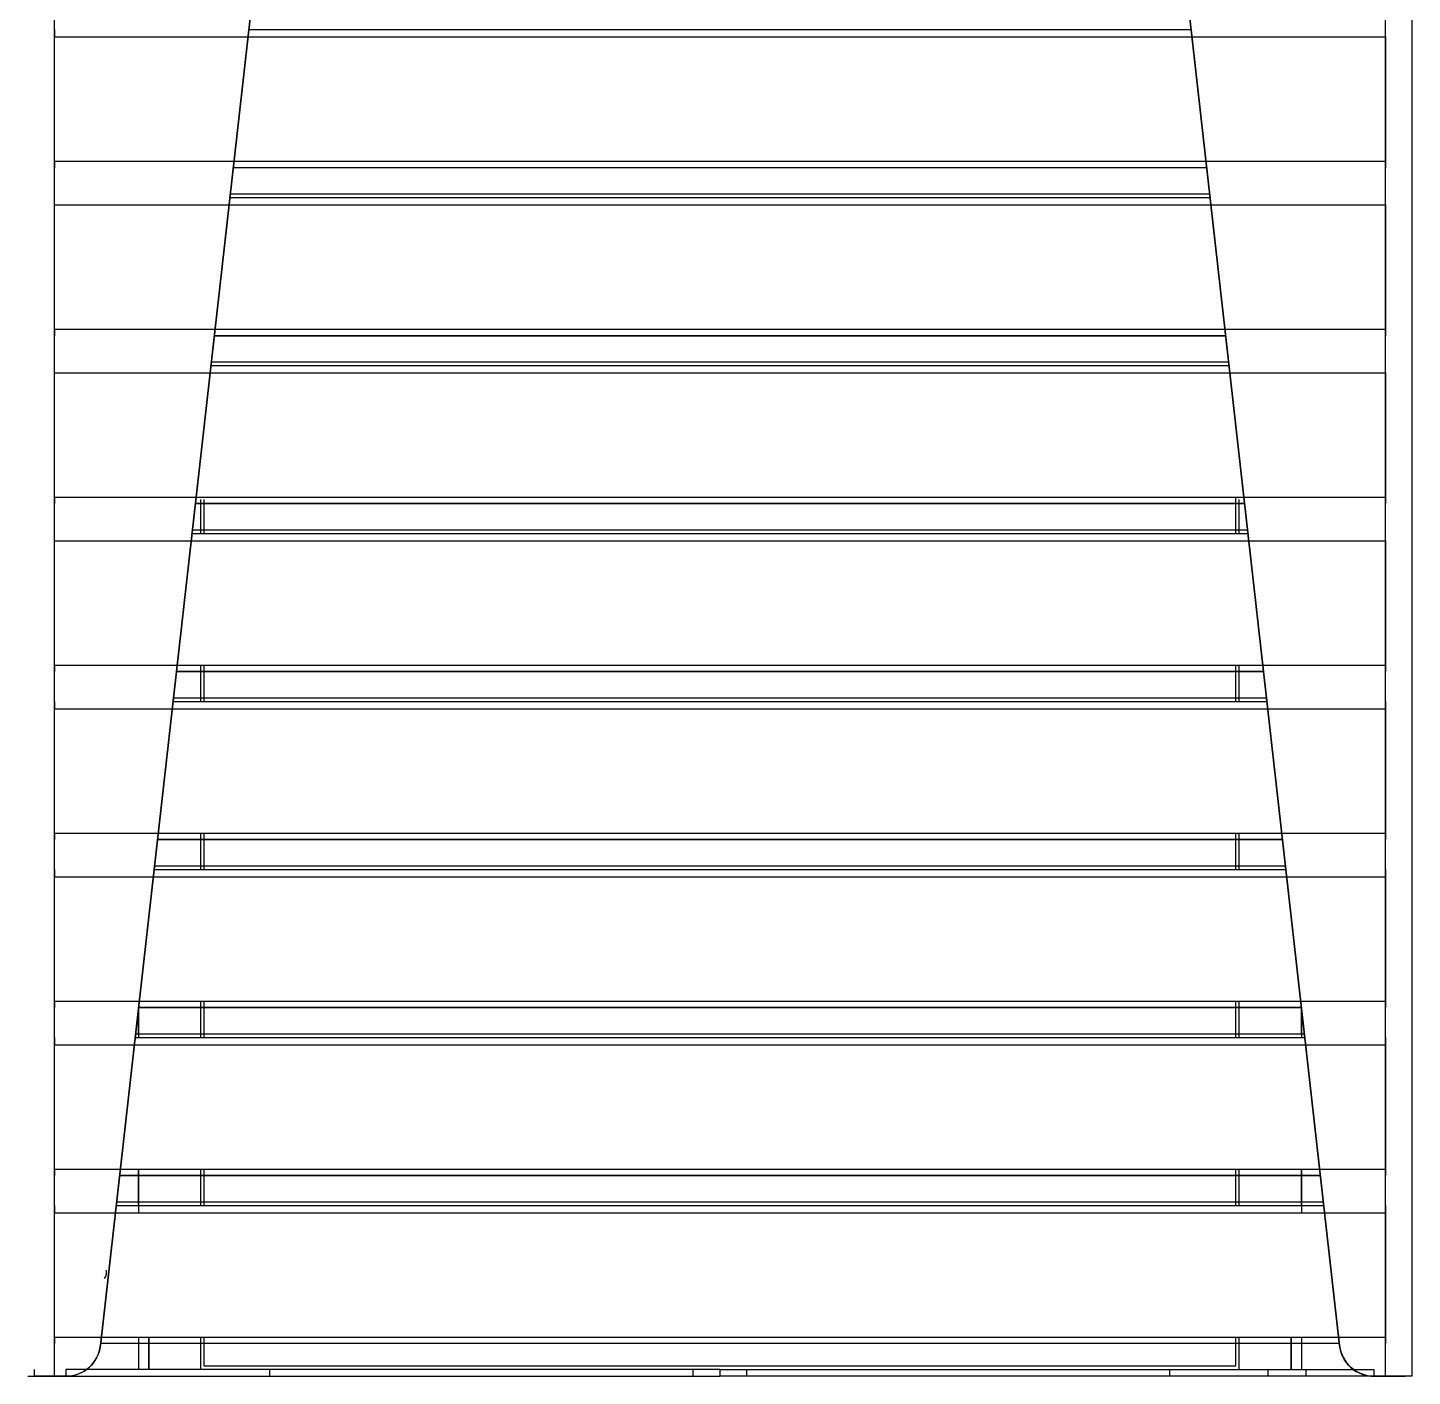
# Model space of a CAD drawing. Header units: millimetres. Extents: x 10366 to 23682, y 24552 to 29690.
# Drawn here: x 18042.7 to 18442.7, y 27148.6 to 27538.1 of the extents above; entities that cross this region are included whole.
import ezdxf

# ---------------------------------------------------------------- set-up
doc = ezdxf.new("R2010")
doc.units = ezdxf.units.MM
doc.header["$LTSCALE"] = 3
doc.layers.add('DomyÅ›lny', color=7, linetype='Continuous')

msp = doc.modelspace()

# ---------------------------------------------------------------- linework, layer by layer
at = {"layer": 'DomyÅ›lny'}
for p, q in [((18442.73, 27148.6), (18442.73, 27922.37)), ((18050.49, 27148.6), (18050.49, 27857.39)), ((18434.97, 27148.6), (18434.97, 27857.39)), ((18442.73, 27148.6), (18442.73, 27858.71)), ((18063.73, 27157.48), (18136.45, 27802.01)), ((18136.41, 27801.67), (18063.73, 27157.48)), ((18421.73, 27157.48), (18349.02, 27802.01)), ((18349.06, 27801.67), (18421.73, 27157.48)), ((18106.62, 27537.62), (18378.85, 27537.62)), ((18050.49, 27499.57), (18050.49, 27535.49)), ((18050.49, 27535.49), (18434.97, 27535.49)), ((18434.97, 27535.49), (18434.97, 27499.57)), ((18050.49, 27499.57), (18434.97, 27499.57)), ((18383.35, 27497.7), (18102.12, 27497.7)), ((18101.14, 27489.1), (18384.32, 27489.1)), ((18101.26, 27490.14), (18384.2, 27490.14)), ((18101.26, 27490.13), (18384.2, 27490.13)), ((18050.49, 27451.05), (18050.49, 27486.97)), ((18050.49, 27486.97), (18434.97, 27486.97)), ((18434.97, 27486.97), (18434.97, 27451.05)), ((18050.49, 27451.05), (18434.97, 27451.05)), ((18096.64, 27449.18), (18388.82, 27449.18)), ((18388.82, 27449.18), (18096.64, 27449.18)), ((18095.67, 27440.58), (18389.79, 27440.58)), ((18095.79, 27441.62), (18389.68, 27441.62)), ((18095.79, 27441.61), (18389.68, 27441.61)), ((18050.49, 27402.53), (18050.49, 27438.45)), ((18050.49, 27438.45), (18434.97, 27438.45)), ((18434.97, 27438.45), (18434.97, 27402.53)), ((18050.49, 27402.53), (18434.97, 27402.53)), ((18091.17, 27400.66), (18394.3, 27400.66)), ((18394.3, 27400.66), (18091.17, 27400.66)), ((18092.73, 27392.06), (18092.73, 27401.9)), ((18093.73, 27392.06), (18093.73, 27401.9)), ((18391.73, 27392.06), (18391.73, 27402.53)), ((18392.73, 27392.06), (18392.73, 27401.9)), ((18090.2, 27392.06), (18395.27, 27392.06)), ((18090.31, 27393.1), (18395.15, 27393.1)), ((18090.31, 27393.09), (18395.15, 27393.09)), ((18050.49, 27354.01), (18050.49, 27389.93)), ((18050.49, 27389.93), (18434.97, 27389.93)), ((18434.97, 27389.93), (18434.97, 27354.01)), ((18050.49, 27354.01), (18434.97, 27354.01)), ((18085.69, 27352.14), (18399.77, 27352.14)), ((18399.77, 27352.14), (18085.69, 27352.14)), ((18092.73, 27343.54), (18092.73, 27354.01)), ((18093.73, 27343.54), (18093.73, 27354.01)), ((18391.73, 27343.54), (18391.73, 27354.01)), ((18392.73, 27343.54), (18392.73, 27354.01)), ((18084.84, 27344.58), (18400.62, 27344.58)), ((18084.84, 27344.57), (18400.62, 27344.57)), ((18050.49, 27341.41), (18434.97, 27341.41)), ((18050.49, 27305.49), (18050.49, 27341.41)), ((18084.72, 27343.54), (18400.74, 27343.54)), ((18434.97, 27341.41), (18434.97, 27305.49)), ((18050.49, 27305.49), (18434.97, 27305.49)), ((18092.73, 27295.02), (18092.73, 27305.49)), ((18093.73, 27295.02), (18093.73, 27305.49)), ((18391.73, 27295.02), (18391.73, 27305.49)), ((18392.73, 27295.02), (18392.73, 27305.49)), ((18080.22, 27303.62), (18405.24, 27303.62)), ((18405.24, 27303.62), (18080.22, 27303.62)), ((18079.37, 27296.06), (18406.1, 27296.06)), ((18079.37, 27296.05), (18406.1, 27296.05)), ((18050.49, 27256.97), (18050.49, 27292.89)), ((18050.49, 27292.89), (18434.97, 27292.89)), ((18079.25, 27295.02), (18406.21, 27295.02)), ((18434.97, 27292.89), (18434.97, 27256.97)), ((18050.49, 27256.97), (18434.97, 27256.97)), ((18092.73, 27246.5), (18092.73, 27256.97)), ((18093.73, 27246.5), (18093.73, 27256.97)), ((18391.73, 27246.5), (18391.73, 27256.97)), ((18392.73, 27246.5), (18392.73, 27256.97)), ((18074.73, 27247.42), (18074.73, 27254.97)), ((18074.73, 27254.97), (18074.73, 27246.66)), ((18074.75, 27255.1), (18410.72, 27255.1)), ((18410.72, 27255.1), (18074.75, 27255.1)), ((18410.73, 27254.99), (18410.73, 27246.66)), ((18410.73, 27247.42), (18410.73, 27254.99)), ((18050.49, 27244.37), (18434.97, 27244.37)), ((18050.49, 27208.45), (18050.49, 27244.37)), ((18073.78, 27246.5), (18411.69, 27246.5)), ((18073.89, 27247.54), (18411.57, 27247.54)), ((18073.89, 27247.53), (18411.57, 27247.53)), ((18434.97, 27244.37), (18434.97, 27208.45)), ((18050.49, 27208.45), (18434.97, 27208.45)), ((18074.73, 27197.98), (18074.73, 27208.45)), ((18074.73, 27208.45), (18074.73, 27195.85)), ((18092.73, 27197.98), (18092.73, 27208.45)), ((18093.73, 27197.98), (18093.73, 27208.45)), ((18391.73, 27197.98), (18391.73, 27208.45)), ((18392.73, 27197.98), (18392.73, 27208.45)), ((18410.73, 27208.45), (18410.73, 27195.85)), ((18410.73, 27197.98), (18410.73, 27208.45)), ((18069.27, 27206.58), (18416.19, 27206.58)), ((18416.19, 27206.58), (18069.27, 27206.58)), ((18068.3, 27197.98), (18417.16, 27197.98)), ((18068.42, 27199.02), (18417.04, 27199.02)), ((18068.42, 27199.01), (18417.04, 27199.01)), ((18050.49, 27159.93), (18050.49, 27195.85)), ((18050.49, 27195.85), (18434.97, 27195.85)), ((18434.97, 27195.85), (18434.97, 27159.93)), ((18050.49, 27159.93), (18434.97, 27159.93)), ((18421.67, 27158.06), (18063.8, 27158.06)), ((18074.73, 27159.93), (18074.73, 27150.61)), ((18074.73, 27159.93), (18074.73, 27150.61)), ((18077.73, 27159.93), (18077.73, 27150.6)), ((18077.73, 27150.6), (18077.73, 27159.93)), ((18092.73, 27150.6), (18092.73, 27159.93)), ((18093.73, 27151.6), (18093.73, 27159.93)), ((18391.73, 27151.6), (18391.73, 27159.93)), ((18392.73, 27150.6), (18392.73, 27159.93)), ((18407.73, 27159.93), (18407.73, 27150.6)), ((18407.73, 27150.6), (18407.73, 27159.93)), ((18410.73, 27159.93), (18410.73, 27150.61)), ((18410.73, 27159.93), (18410.73, 27150.61)), ((18044.73, 27148.6), (18044.73, 27150.6)), ((18044.73, 27148.6), (18053.71, 27148.6)), ((18050.49, 27148.6), (18053.8, 27148.6)), ((18053.8, 27148.6), (18050.49, 27148.6)), ((18053.71, 27150.6), (18053.71, 27148.6)), ((18242.73, 27150.6), (18053.71, 27150.6)), ((18053.71, 27148.6), (18242.73, 27148.6)), ((18093.73, 27151.6), (18391.73, 27151.6)), ((18112.73, 27148.6), (18112.73, 27150.6)), ((18234.97, 27148.6), (18234.97, 27150.6)), ((18242.73, 27150.6), (18431.76, 27150.6)), ((18242.73, 27150.6), (18242.73, 27148.6)), ((18242.73, 27150.6), (18242.73, 27148.6)), ((18431.76, 27148.6), (18242.73, 27148.6)), ((18250.49, 27148.6), (18250.49, 27150.6)), ((18372.73, 27148.6), (18372.73, 27150.6)), ((18401.1, 27148.6), (18401.1, 27150.6)), ((18412.1, 27148.6), (18412.1, 27150.6)), ((18434.97, 27148.6), (18431.67, 27148.6)), ((18431.67, 27148.6), (18434.97, 27148.6)), ((18431.76, 27148.6), (18431.76, 27150.6)), ((18431.76, 27148.6), (18440.73, 27148.6))]:
    msp.add_line(p, q, dxfattribs=at)
for points in [[(18050.49, 27537.62, 0), (18050.49, 27537.6, 0), (18050.49, 27537.49, 0), (18050.49, 27537.07, 0), (18050.49, 27535.49, 0)], [(18050.49, 27499.57, 0), (18050.49, 27498.18, 0), (18050.49, 27497.8, 0), (18050.49, 27497.71, 0), (18050.49, 27497.7, 0), (18050.49, 27497.7, 0), (18050.49, 27497.7, 0), (18050.49, 27497.7, 0), (18050.49, 27497.7, 0), (18050.49, 27497.7, 0), (18050.49, 27497.7, 0), (18050.49, 27497.7, 0), (18050.49, 27497.7, 0), (18050.49, 27497.7, 0), (18050.49, 27497.7, 0), (18050.49, 27497.7, 0), (18050.49, 27497.7, 0), (18050.49, 27497.7, 0), (18050.49, 27497.7, 0), (18050.49, 27497.7, 0), (18050.49, 27497.7, 0), (18050.49, 27497.7, 0), (18050.49, 27497.7, 0)], [(18434.97, 27499.57, 0), (18434.97, 27498.18, 0), (18434.97, 27497.8, 0), (18434.97, 27497.71, 0), (18434.97, 27497.7, 0), (18434.97, 27497.7, 0), (18434.97, 27497.7, 0), (18434.97, 27497.7, 0), (18434.97, 27497.7, 0), (18434.97, 27497.7, 0), (18434.97, 27497.7, 0), (18434.97, 27497.7, 0), (18434.97, 27497.7, 0), (18434.97, 27497.7, 0), (18434.97, 27497.7, 0), (18434.97, 27497.7, 0), (18434.97, 27497.7, 0), (18434.97, 27497.7, 0), (18434.97, 27497.7, 0), (18434.97, 27497.7, 0), (18434.97, 27497.7, 0), (18434.97, 27497.7, 0), (18434.97, 27497.7, 0)], [(18050.49, 27451.05, 0), (18050.49, 27449.66, 0), (18050.49, 27449.28, 0), (18050.49, 27449.19, 0), (18050.49, 27449.18, 0), (18050.49, 27449.18, 0), (18050.49, 27449.18, 0), (18050.49, 27449.18, 0), (18050.49, 27449.18, 0), (18050.49, 27449.18, 0), (18050.49, 27449.18, 0), (18050.49, 27449.18, 0), (18050.49, 27449.18, 0), (18050.49, 27449.18, 0), (18050.49, 27449.18, 0), (18050.49, 27449.18, 0), (18050.49, 27449.18, 0), (18050.49, 27449.18, 0), (18050.49, 27449.18, 0), (18050.49, 27449.18, 0), (18050.49, 27449.18, 0), (18050.49, 27449.18, 0), (18050.49, 27449.18, 0)], [(18434.97, 27451.05, 0), (18434.97, 27449.66, 0), (18434.97, 27449.28, 0), (18434.97, 27449.19, 0), (18434.97, 27449.18, 0), (18434.97, 27449.18, 0), (18434.97, 27449.18, 0), (18434.97, 27449.18, 0), (18434.97, 27449.18, 0), (18434.97, 27449.18, 0), (18434.97, 27449.18, 0), (18434.97, 27449.18, 0), (18434.97, 27449.18, 0), (18434.97, 27449.18, 0), (18434.97, 27449.18, 0), (18434.97, 27449.18, 0), (18434.97, 27449.18, 0), (18434.97, 27449.18, 0), (18434.97, 27449.18, 0), (18434.97, 27449.18, 0), (18434.97, 27449.18, 0), (18434.97, 27449.18, 0), (18434.97, 27449.18, 0)], [(18050.49, 27402.53, 0), (18050.49, 27401.14, 0), (18050.49, 27400.76, 0), (18050.49, 27400.67, 0), (18050.49, 27400.66, 0), (18050.49, 27400.66, 0), (18050.49, 27400.66, 0), (18050.49, 27400.66, 0), (18050.49, 27400.66, 0), (18050.49, 27400.66, 0), (18050.49, 27400.66, 0), (18050.49, 27400.66, 0), (18050.49, 27400.66, 0), (18050.49, 27400.66, 0), (18050.49, 27400.66, 0), (18050.49, 27400.66, 0), (18050.49, 27400.66, 0), (18050.49, 27400.66, 0), (18050.49, 27400.66, 0), (18050.49, 27400.66, 0), (18050.49, 27400.66, 0), (18050.49, 27400.66, 0), (18050.49, 27400.66, 0)], [(18434.97, 27402.53, 0), (18434.97, 27401.14, 0), (18434.97, 27400.76, 0), (18434.97, 27400.67, 0), (18434.97, 27400.66, 0), (18434.97, 27400.66, 0), (18434.97, 27400.66, 0), (18434.97, 27400.66, 0), (18434.97, 27400.66, 0), (18434.97, 27400.66, 0), (18434.97, 27400.66, 0), (18434.97, 27400.66, 0), (18434.97, 27400.66, 0), (18434.97, 27400.66, 0), (18434.97, 27400.66, 0), (18434.97, 27400.66, 0), (18434.97, 27400.66, 0), (18434.97, 27400.66, 0), (18434.97, 27400.66, 0), (18434.97, 27400.66, 0), (18434.97, 27400.66, 0), (18434.97, 27400.66, 0), (18434.97, 27400.66, 0)], [(18050.49, 27354.01, 0), (18050.49, 27352.62, 0), (18050.49, 27352.24, 0), (18050.49, 27352.15, 0), (18050.49, 27352.14, 0), (18050.49, 27352.14, 0), (18050.49, 27352.14, 0), (18050.49, 27352.14, 0), (18050.49, 27352.14, 0), (18050.49, 27352.14, 0), (18050.49, 27352.14, 0), (18050.49, 27352.14, 0), (18050.49, 27352.14, 0), (18050.49, 27352.14, 0), (18050.49, 27352.14, 0), (18050.49, 27352.14, 0), (18050.49, 27352.14, 0), (18050.49, 27352.14, 0), (18050.49, 27352.14, 0), (18050.49, 27352.14, 0), (18050.49, 27352.14, 0), (18050.49, 27352.14, 0), (18050.49, 27352.14, 0)], [(18434.97, 27354.01, 0), (18434.97, 27352.62, 0), (18434.97, 27352.24, 0), (18434.97, 27352.15, 0), (18434.97, 27352.14, 0), (18434.97, 27352.14, 0), (18434.97, 27352.14, 0), (18434.97, 27352.14, 0), (18434.97, 27352.14, 0), (18434.97, 27352.14, 0), (18434.97, 27352.14, 0), (18434.97, 27352.14, 0), (18434.97, 27352.14, 0), (18434.97, 27352.14, 0), (18434.97, 27352.14, 0), (18434.97, 27352.14, 0), (18434.97, 27352.14, 0), (18434.97, 27352.14, 0), (18434.97, 27352.14, 0), (18434.97, 27352.14, 0), (18434.97, 27352.14, 0), (18434.97, 27352.14, 0), (18434.97, 27352.14, 0)], [(18050.49, 27343.54, 0), (18050.49, 27343.52, 0), (18050.49, 27343.41, 0), (18050.49, 27342.99, 0), (18050.49, 27341.41, 0)], [(18434.97, 27343.54, 0), (18434.97, 27343.52, 0), (18434.97, 27343.41, 0), (18434.97, 27342.99, 0), (18434.97, 27341.41, 0)], [(18050.49, 27305.49, 0), (18050.49, 27304.1, 0), (18050.49, 27303.72, 0), (18050.49, 27303.63, 0), (18050.49, 27303.62, 0), (18050.49, 27303.62, 0), (18050.49, 27303.62, 0), (18050.49, 27303.62, 0), (18050.49, 27303.62, 0), (18050.49, 27303.62, 0), (18050.49, 27303.62, 0), (18050.49, 27303.62, 0), (18050.49, 27303.62, 0), (18050.49, 27303.62, 0), (18050.49, 27303.62, 0), (18050.49, 27303.62, 0), (18050.49, 27303.62, 0), (18050.49, 27303.62, 0), (18050.49, 27303.62, 0), (18050.49, 27303.62, 0), (18050.49, 27303.62, 0), (18050.49, 27303.62, 0), (18050.49, 27303.62, 0)], [(18434.97, 27305.49, 0), (18434.97, 27304.1, 0), (18434.97, 27303.72, 0), (18434.97, 27303.63, 0), (18434.97, 27303.62, 0), (18434.97, 27303.62, 0), (18434.97, 27303.62, 0), (18434.97, 27303.62, 0), (18434.97, 27303.62, 0), (18434.97, 27303.62, 0), (18434.97, 27303.62, 0), (18434.97, 27303.62, 0), (18434.97, 27303.62, 0), (18434.97, 27303.62, 0), (18434.97, 27303.62, 0), (18434.97, 27303.62, 0), (18434.97, 27303.62, 0), (18434.97, 27303.62, 0), (18434.97, 27303.62, 0), (18434.97, 27303.62, 0), (18434.97, 27303.62, 0), (18434.97, 27303.62, 0), (18434.97, 27303.62, 0)], [(18050.49, 27295.02, 0), (18050.49, 27294.99, 0), (18050.49, 27294.89, 0), (18050.49, 27294.47, 0), (18050.49, 27292.89, 0)], [(18434.97, 27295.02, 0), (18434.97, 27294.99, 0), (18434.97, 27294.89, 0), (18434.97, 27294.47, 0), (18434.97, 27292.89, 0)], [(18050.49, 27256.97, 0), (18050.49, 27255.58, 0), (18050.49, 27255.2, 0), (18050.49, 27255.11, 0), (18050.49, 27255.1, 0), (18050.49, 27255.1, 0), (18050.49, 27255.1, 0), (18050.49, 27255.1, 0), (18050.49, 27255.1, 0), (18050.49, 27255.1, 0), (18050.49, 27255.1, 0), (18050.49, 27255.1, 0), (18050.49, 27255.1, 0), (18050.49, 27255.1, 0), (18050.49, 27255.1, 0), (18050.49, 27255.1, 0), (18050.49, 27255.1, 0), (18050.49, 27255.1, 0), (18050.49, 27255.1, 0), (18050.49, 27255.1, 0), (18050.49, 27255.1, 0), (18050.49, 27255.1, 0), (18050.49, 27255.1, 0)], [(18434.97, 27256.97, 0), (18434.97, 27255.58, 0), (18434.97, 27255.2, 0), (18434.97, 27255.11, 0), (18434.97, 27255.1, 0), (18434.97, 27255.1, 0), (18434.97, 27255.1, 0), (18434.97, 27255.1, 0), (18434.97, 27255.1, 0), (18434.97, 27255.1, 0), (18434.97, 27255.1, 0), (18434.97, 27255.1, 0), (18434.97, 27255.1, 0), (18434.97, 27255.1, 0), (18434.97, 27255.1, 0), (18434.97, 27255.1, 0), (18434.97, 27255.1, 0), (18434.97, 27255.1, 0), (18434.97, 27255.1, 0), (18434.97, 27255.1, 0), (18434.97, 27255.1, 0), (18434.97, 27255.1, 0), (18434.97, 27255.1, 0)], [(18050.49, 27246.5, 0), (18050.49, 27246.47, 0), (18050.49, 27246.37, 0), (18050.49, 27245.95, 0), (18050.49, 27244.37, 0)], [(18434.97, 27246.5, 0), (18434.97, 27246.47, 0), (18434.97, 27246.37, 0), (18434.97, 27245.95, 0), (18434.97, 27244.37, 0)], [(18050.49, 27208.45, 0), (18050.49, 27207.06, 0), (18050.49, 27206.68, 0), (18050.49, 27206.59, 0), (18050.49, 27206.58, 0), (18050.49, 27206.58, 0), (18050.49, 27206.58, 0), (18050.49, 27206.58, 0), (18050.49, 27206.58, 0), (18050.49, 27206.58, 0), (18050.49, 27206.58, 0), (18050.49, 27206.58, 0), (18050.49, 27206.58, 0), (18050.49, 27206.58, 0), (18050.49, 27206.58, 0), (18050.49, 27206.58, 0), (18050.49, 27206.58, 0), (18050.49, 27206.58, 0), (18050.49, 27206.58, 0), (18050.49, 27206.58, 0), (18050.49, 27206.58, 0), (18050.49, 27206.58, 0), (18050.49, 27206.58, 0)], [(18434.97, 27208.45, 0), (18434.97, 27207.06, 0), (18434.97, 27206.68, 0), (18434.97, 27206.59, 0), (18434.97, 27206.58, 0), (18434.97, 27206.58, 0), (18434.97, 27206.58, 0), (18434.97, 27206.58, 0), (18434.97, 27206.58, 0), (18434.97, 27206.58, 0), (18434.97, 27206.58, 0), (18434.97, 27206.58, 0), (18434.97, 27206.58, 0), (18434.97, 27206.58, 0), (18434.97, 27206.58, 0), (18434.97, 27206.58, 0), (18434.97, 27206.58, 0), (18434.97, 27206.58, 0), (18434.97, 27206.58, 0), (18434.97, 27206.58, 0), (18434.97, 27206.58, 0), (18434.97, 27206.58, 0), (18434.97, 27206.58, 0)], [(18050.49, 27197.98, 0), (18050.49, 27197.95, 0), (18050.49, 27197.85, 0), (18050.49, 27197.43, 0), (18050.49, 27195.85, 0)], [(18434.97, 27197.98, 0), (18434.97, 27197.95, 0), (18434.97, 27197.85, 0), (18434.97, 27197.43, 0), (18434.97, 27195.85, 0)], [(18065.39, 27179.27, 0), (18065.43, 27178.98, 0), (18065.45, 27178.67, 0), (18065.43, 27178.36, 0), (18065.38, 27178.04, 0), (18065.3, 27177.72, 0), (18065.18, 27177.4, 0), (18065.03, 27177.1, 0), (18064.84, 27176.81, 0)], [(18050.49, 27159.93, 0), (18050.49, 27158.54, 0), (18050.49, 27158.16, 0), (18050.49, 27158.07, 0), (18050.49, 27158.06, 0), (18050.49, 27158.06, 0), (18050.49, 27158.06, 0), (18050.49, 27158.06, 0), (18050.49, 27158.06, 0), (18050.49, 27158.06, 0), (18050.49, 27158.06, 0), (18050.49, 27158.06, 0), (18050.49, 27158.06, 0), (18050.49, 27158.06, 0), (18050.49, 27158.06, 0), (18050.49, 27158.06, 0), (18050.49, 27158.06, 0), (18050.49, 27158.06, 0), (18050.49, 27158.06, 0), (18050.49, 27158.06, 0), (18050.49, 27158.06, 0), (18050.49, 27158.06, 0), (18050.49, 27158.06, 0)], [(18063.73, 27157.48, 0), (18063.58, 27156.55, 0), (18063.35, 27155.65, 0), (18063.03, 27154.77, 0), (18062.64, 27153.94, 0), (18062.17, 27153.14, 0), (18061.64, 27152.4, 0), (18061.04, 27151.7, 0), (18060.38, 27151.07, 0), (18059.67, 27150.51, 0), (18058.91, 27150.01, 0), (18058.12, 27149.58, 0), (18057.29, 27149.23, 0), (18056.45, 27148.96, 0), (18055.57, 27148.76, 0), (18054.7, 27148.64, 0), (18053.8, 27148.6, 0)], [(18053.8, 27148.6, 0), (18054.73, 27148.65, 0), (18055.66, 27148.78, 0), (18056.57, 27148.99, 0), (18057.44, 27149.29, 0), (18058.29, 27149.67, 0), (18059.09, 27150.12, 0), (18059.84, 27150.64, 0), (18060.54, 27151.22, 0), (18061.19, 27151.86, 0), (18061.77, 27152.56, 0), (18062.27, 27153.3, 0), (18062.72, 27154.08, 0), (18063.08, 27154.89, 0), (18063.38, 27155.74, 0), (18063.59, 27156.59, 0), (18063.73, 27157.48, 0)], [(18421.73, 27157.48, 0), (18421.88, 27156.55, 0), (18422.11, 27155.65, 0), (18422.43, 27154.77, 0), (18422.82, 27153.94, 0), (18423.29, 27153.14, 0), (18423.82, 27152.4, 0), (18424.43, 27151.7, 0), (18425.08, 27151.07, 0), (18425.79, 27150.51, 0), (18426.55, 27150.01, 0), (18427.34, 27149.58, 0), (18428.17, 27149.23, 0), (18429.02, 27148.96, 0), (18429.89, 27148.76, 0), (18430.76, 27148.64, 0), (18431.67, 27148.6, 0)], [(18431.67, 27148.6, 0), (18430.73, 27148.65, 0), (18429.8, 27148.78, 0), (18428.9, 27148.99, 0), (18428.02, 27149.29, 0), (18427.17, 27149.67, 0), (18426.37, 27150.12, 0), (18425.62, 27150.64, 0), (18424.92, 27151.22, 0), (18424.28, 27151.86, 0), (18423.7, 27152.56, 0), (18423.19, 27153.3, 0), (18422.75, 27154.08, 0), (18422.38, 27154.89, 0), (18422.09, 27155.74, 0), (18421.87, 27156.59, 0), (18421.73, 27157.48, 0)], [(18434.97, 27159.93, 0), (18434.97, 27158.54, 0), (18434.97, 27158.16, 0), (18434.97, 27158.07, 0), (18434.97, 27158.06, 0), (18434.97, 27158.06, 0), (18434.97, 27158.06, 0), (18434.97, 27158.06, 0), (18434.97, 27158.06, 0), (18434.97, 27158.06, 0), (18434.97, 27158.06, 0), (18434.97, 27158.06, 0), (18434.97, 27158.06, 0), (18434.97, 27158.06, 0), (18434.97, 27158.06, 0), (18434.97, 27158.06, 0), (18434.97, 27158.06, 0), (18434.97, 27158.06, 0), (18434.97, 27158.06, 0), (18434.97, 27158.06, 0), (18434.97, 27158.06, 0), (18434.97, 27158.06, 0), (18434.97, 27158.06, 0)], [(18042.73, 27148.6, 0), (18042.73, 27148.6, 0), (18042.73, 27148.6, 0), (18042.73, 27148.6, 0), (18042.73, 27148.6, 0), (18042.73, 27148.6, 0), (18042.73, 27148.6, 0), (18042.73, 27148.6, 0), (18042.73, 27148.6, 0), (18042.73, 27148.6, 0), (18042.74, 27148.6, 0), (18042.75, 27148.6, 0), (18042.88, 27148.6, 0), (18043.53, 27148.6, 0), (18050.49, 27148.6, 0)], [(18050.49, 27148.6, 0), (18044.73, 27148.6, 0)], [(18434.97, 27148.6, 0), (18440.73, 27148.6, 0)], [(18442.73, 27148.6, 0), (18442.73, 27148.6, 0), (18442.73, 27148.6, 0), (18442.73, 27148.6, 0), (18442.73, 27148.6, 0), (18442.73, 27148.6, 0), (18442.73, 27148.6, 0), (18442.73, 27148.6, 0), (18442.73, 27148.6, 0), (18442.73, 27148.6, 0), (18442.73, 27148.6, 0), (18442.72, 27148.6, 0), (18442.67, 27148.6, 0), (18442.48, 27148.6, 0), (18440.51, 27148.6, 0), (18434.97, 27148.6, 0)]]:
    msp.add_polyline3d(points, dxfattribs=at)

doc.saveas('drawing.dxf')
